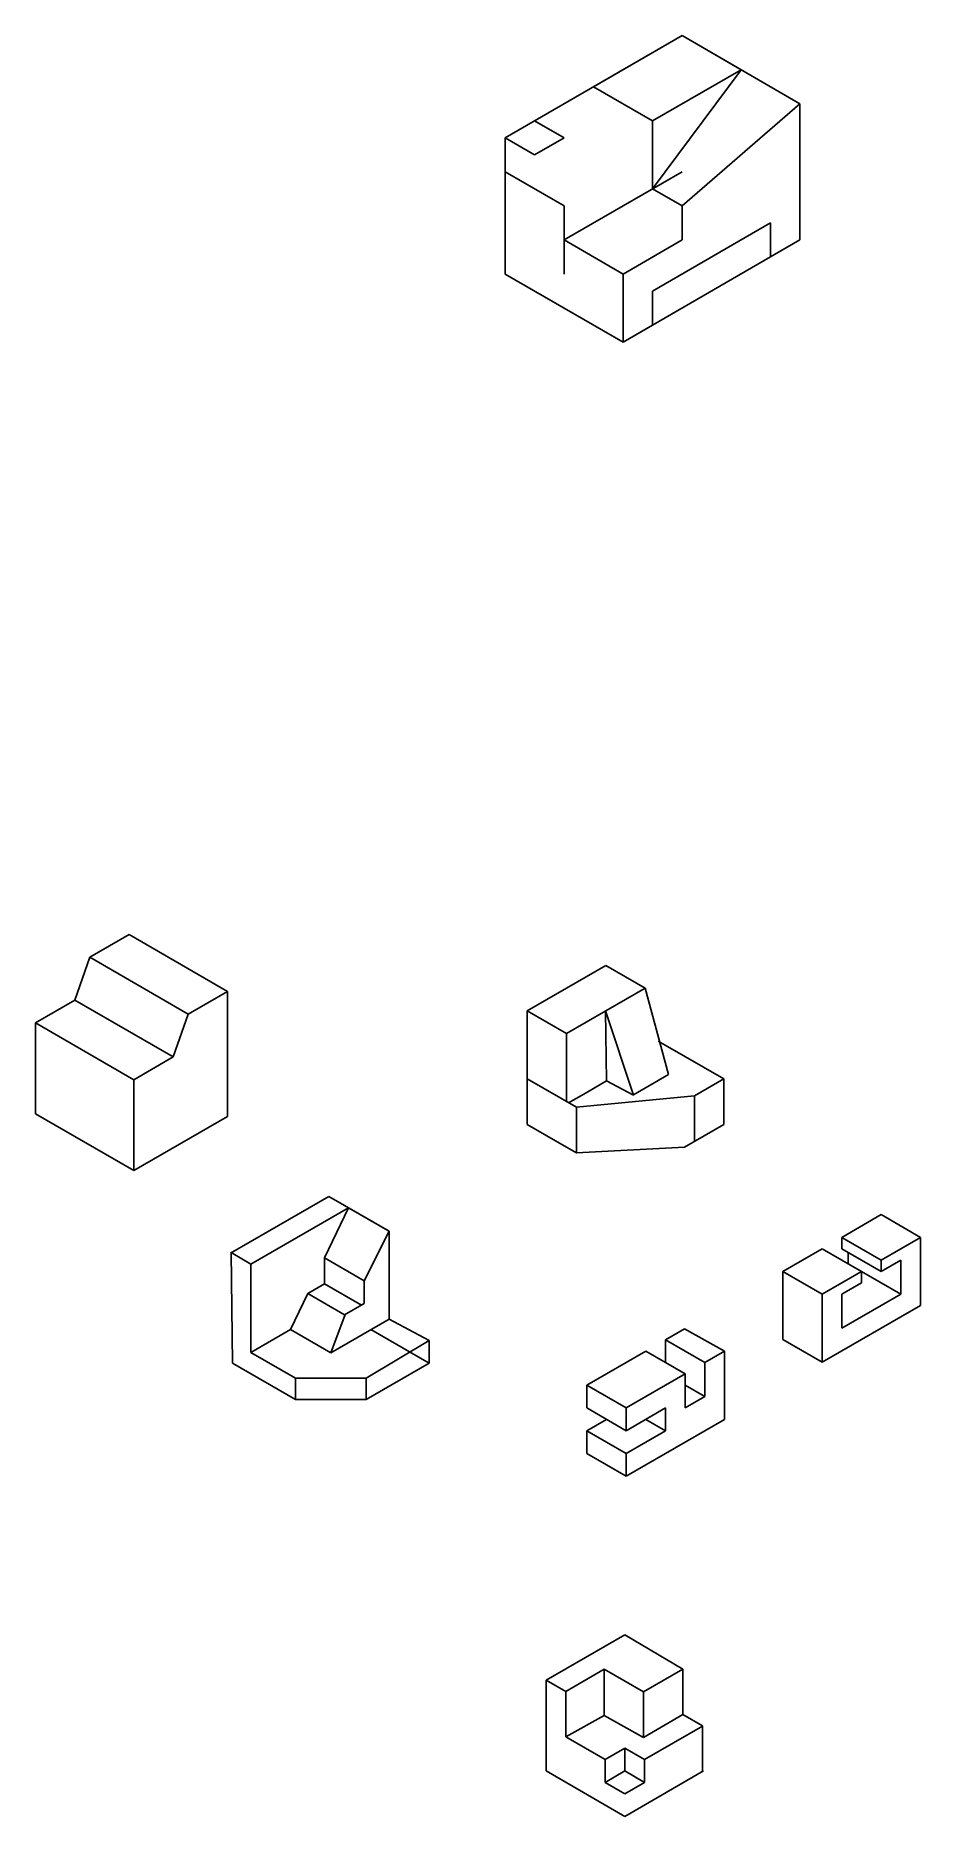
# Model space of a CAD drawing. Header units: millimetres. Extents: x 3204 to 3594, y 351 to 1135.
import ezdxf

# ---------------------------------------------------------------- set-up
doc = ezdxf.new("R2010")
doc.units = ezdxf.units.MM

msp = doc.modelspace()

# ---------------------------------------------------------------- linework, layer by layer
for p, q in [((3488.94, 1134.79), (3411, 1089.79)), ((3488.94, 1134.79), (3449.97, 1112.29)), ((3540.9, 1104.79), (3488.94, 1134.79)), ((3488.94, 1134.79), (3514.92, 1119.79)), ((3514.92, 1119.79), (3475.95, 1067.29)), ((3475.95, 1097.29), (3514.92, 1119.79)), ((3449.97, 1112.29), (3475.95, 1097.29)), ((3488.94, 1059.79), (3540.9, 1104.79)), ((3540.9, 1044.79), (3540.9, 1104.79)), ((3436.98, 1089.79), (3423.99, 1097.29)), ((3475.95, 1097.29), (3475.95, 1067.29)), ((3411, 1089.79), (3411, 1029.79)), ((3411, 1089.79), (3423.99, 1082.29)), ((3423.99, 1082.29), (3436.98, 1089.79)), ((3411, 1029.79), (3411, 1074.79)), ((3411, 1074.79), (3436.98, 1059.79)), ((3436.98, 1044.79), (3488.94, 1074.79)), ((3488.94, 1059.79), (3475.95, 1067.29)), ((3436.98, 1059.79), (3436.98, 1029.79)), ((3488.94, 1044.79), (3488.94, 1059.79)), ((3475.95, 1022.29), (3527.91, 1052.29)), ((3527.91, 1052.29), (3527.91, 1037.29)), ((3462.96, 1029.79), (3436.98, 1044.79)), ((3462.96, 999.79), (3540.9, 1044.79)), ((3462.96, 1029.79), (3488.94, 1044.79)), ((3411, 1029.79), (3462.96, 999.79)), ((3462.96, 999.79), (3462.96, 1029.79)), ((3475.95, 1007.29), (3475.95, 1022.29)), ((3462.96, 999.79), (3475.95, 1007.29)), ((3245.48, 738.9), (3228.16, 728.9)), ((3288.78, 713.9), (3245.48, 738.9)), ((3221.61, 710), (3228.16, 728.9)), ((3228.16, 728.9), (3271.46, 703.9)), ((3420.76, 705.33), (3455.4, 725.33)), ((3455.4, 725.33), (3472.72, 715.33)), ((3271.46, 703.9), (3288.78, 713.9)), ((3288.78, 713.9), (3288.78, 658.78)), ((3472.72, 715.33), (3446.74, 700.33)), ((3472.72, 715.33), (3483.01, 677.25)), ((3204.29, 700), (3221.61, 710)), ((3221.61, 710), (3264.92, 685)), ((3247.6, 675), (3204.29, 700)), ((3204.29, 700), (3204.29, 660)), ((3264.92, 685), (3271.46, 703.9)), ((3420.76, 675.33), (3420.76, 705.33)), ((3420.76, 705.33), (3438.08, 695.33)), ((3438.08, 695.33), (3446.74, 700.33)), ((3467.63, 668.12), (3455.29, 705.27)), ((3455.29, 705.27), (3455.76, 674.46)), ((3438.08, 695.33), (3438.08, 665.33)), ((3481.56, 690.23), (3478.46, 692.02)), ((3507.37, 675.33), (3481.56, 690.23)), ((3247.6, 675), (3264.92, 685)), ((3247.6, 635), (3247.6, 675)), ((3420.76, 675.33), (3442.41, 662.83)), ((3420.76, 675.33), (3420.76, 655.33)), ((3446.74, 669.25), (3455.76, 674.46)), ((3455.76, 674.46), (3467.63, 668.12)), ((3483.01, 677.25), (3467.51, 668.3)), ((3494.38, 667.83), (3507.37, 675.33)), ((3507.37, 675.33), (3494.38, 667.83)), ((3507.37, 675.33), (3507.37, 655.33)), ((3446.74, 669.25), (3439.02, 664.79)), ((3442.41, 662.83), (3494.38, 667.83)), ((3494.38, 667.83), (3494.38, 647.83)), ((3204.29, 660), (3247.6, 635)), ((3247.6, 635), (3288.78, 658.78)), ((3442.41, 662.83), (3442.41, 645.33)), ((3442.41, 642.83), (3442.41, 662.83)), ((3420.76, 655.33), (3438.08, 645.33)), ((3420.76, 655.33), (3438.08, 645.33)), ((3507.37, 655.33), (3490.05, 645.33)), ((3438.08, 645.33), (3442.41, 642.83)), ((3442.41, 642.83), (3490.05, 645.33)), ((3290.1, 598.62), (3333.4, 623.62)), ((3333.4, 623.62), (3359.94, 608.3)), ((3299.12, 593.83), (3342.06, 618.62)), ((3342.06, 618.62), (3331.57, 596.52)), ((3342.06, 618.62), (3359.38, 608.62)), ((3559.27, 605.57), (3576.59, 615.57)), ((3576.59, 615.57), (3593.91, 605.57)), ((3359.94, 608.3), (3349.03, 586.43)), ((3359.94, 569.58), (3359.94, 608.3)), ((3576.59, 595.57), (3559.27, 605.57)), ((3559.27, 600.57), (3559.27, 605.57)), ((3593.91, 605.57), (3576.59, 595.57)), ((3593.91, 575.57), (3593.91, 605.57)), ((3593.91, 605.57), (3593.91, 590.57)), ((3299.12, 593.83), (3290.46, 598.83)), ((3290.46, 598.83), (3290.96, 550.17)), ((3331.57, 596.52), (3349.03, 586.43)), ((3331.57, 596.52), (3331.57, 585.13)), ((3533.29, 590.57), (3550.61, 600.57)), ((3550.61, 600.57), (3567.93, 590.57)), ((3576.59, 590.57), (3559.27, 600.57)), ((3562.18, 593.84), (3562.18, 598.84)), ((3299.12, 593.83), (3299.12, 554.89)), ((3533.29, 560.57), (3533.29, 590.57)), ((3550.61, 580.57), (3533.29, 590.57)), ((3567.93, 590.57), (3550.61, 580.57)), ((3567.93, 590.57), (3567.93, 585.57)), ((3585.25, 580.57), (3567.93, 590.57)), ((3576.59, 595.57), (3576.59, 590.57)), ((3576.59, 590.57), (3585.25, 595.57)), ((3585.25, 595.57), (3585.25, 580.57)), ((3324.11, 580.82), (3316.58, 564.96)), ((3324.11, 580.82), (3331.57, 585.13)), ((3340.37, 571.43), (3324.11, 580.82)), ((3331.57, 585.13), (3347.83, 575.74)), ((3349.03, 586.43), (3349.03, 576.43)), ((3550.61, 580.57), (3550.61, 550.57)), ((3567.93, 585.57), (3559.27, 580.57)), ((3559.27, 580.57), (3559.27, 565.57)), ((3585.25, 580.57), (3576.59, 575.57)), ((3349.03, 576.43), (3340.37, 571.43)), ((3550.61, 550.57), (3593.91, 575.57)), ((3559.27, 565.57), (3576.59, 575.57)), ((3299.12, 554.89), (3316.58, 564.96)), ((3334.26, 554.76), (3316.58, 564.96)), ((3340.55, 571.54), (3334.26, 554.76)), ((3359.94, 569.58), (3334.26, 554.76)), ((3334.26, 554.76), (3359.94, 569.58)), ((3351.94, 564.96), (3377.56, 550.17)), ((3359.94, 569.58), (3377.56, 560.14)), ((3490, 565.21), (3481.7, 560.42)), ((3490, 565.21), (3507.69, 555.42)), ((3377.56, 560.17), (3349.85, 543.6)), ((3377.56, 550.17), (3377.56, 560.17)), ((3499.03, 550.42), (3481.7, 560.42)), ((3481.7, 560.42), (3481.7, 550.42)), ((3550.61, 550.57), (3533.29, 560.57)), ((3290.96, 550.17), (3290.96, 550.17)), ((3318.67, 534.17), (3290.96, 550.17)), ((3299.12, 554.89), (3318.67, 543.6)), ((3377.56, 550.17), (3349.85, 534.17)), ((3447.06, 540.42), (3473.04, 555.42)), ((3473.04, 555.42), (3490.36, 545.42)), ((3507.69, 555.42), (3499.03, 550.42)), ((3499.03, 550.42), (3499.03, 535.42)), ((3507.69, 525.42), (3507.69, 555.42)), ((3318.67, 534.17), (3318.67, 543.6)), ((3318.67, 543.6), (3349.85, 543.6)), ((3349.85, 543.6), (3349.85, 534.17)), ((3490.36, 545.42), (3464.38, 530.42)), ((3490.36, 545.42), (3490.36, 530.42)), ((3310.58, 538.61), (3310.58, 538.61)), ((3318.67, 534.17), (3318.67, 534.17)), ((3318.67, 534.17), (3349.85, 534.17)), ((3447.06, 540.42), (3464.38, 530.42)), ((3447.06, 540.42), (3447.06, 530.42)), ((3499.03, 535.42), (3490.36, 540.42)), ((3490.36, 530.42), (3499.03, 535.42)), ((3464.38, 520.42), (3447.06, 530.42)), ((3464.38, 530.42), (3464.38, 520.42)), ((3481.7, 530.42), (3464.38, 520.42)), ((3481.7, 520.42), (3481.7, 530.42)), ((3447.06, 520.42), (3455.72, 525.42)), ((3447.06, 510.42), (3447.06, 520.42)), ((3447.06, 520.42), (3464.38, 510.42)), ((3464.38, 500.42), (3507.69, 525.42)), ((3464.38, 510.42), (3481.7, 520.42)), ((3481.7, 520.42), (3473.04, 525.42)), ((3464.38, 500.42), (3447.06, 510.42)), ((3464.38, 510.42), (3464.38, 500.42)), ((3429.12, 410.57), (3463.76, 430.57)), ((3463.76, 430.57), (3489.32, 415.38)), ((3429.12, 370.57), (3429.12, 410.57)), ((3429.12, 410.57), (3437.78, 405.57)), ((3454.68, 415.38), (3437.78, 405.57)), ((3472, 405.38), (3454.68, 415.38)), ((3454.68, 415.38), (3454.68, 395.02)), ((3489.32, 415.38), (3472, 405.38)), ((3489.32, 395.38), (3489.32, 415.38)), ((3437.78, 405.57), (3437.78, 385.57)), ((3472, 405.38), (3472, 385.29)), ((3454.68, 395.02), (3437.78, 385.57)), ((3472, 385.29), (3454.68, 395.02)), ((3472, 385.29), (3489.32, 395.38)), ((3497.98, 390.38), (3489.32, 395.38)), ((3437.78, 385.57), (3455.1, 375.57)), ((3472.42, 375.57), (3497.98, 390.34)), ((3497.98, 390.38), (3497.98, 370.38)), ((3455.1, 375.57), (3463.76, 380.57)), ((3463.76, 380.57), (3472.42, 375.57)), ((3463.76, 380.57), (3463.76, 375.57)), ((3463.76, 350.57), (3429.12, 370.57)), ((3455.1, 365.57), (3455.1, 375.57)), ((3463.76, 370.57), (3455.1, 365.57)), ((3463.76, 375.57), (3463.76, 370.57)), ((3463.76, 350.57), (3498.4, 370.57)), ((3463.76, 370.57), (3472.42, 365.57)), ((3472.42, 375.57), (3472.42, 365.57)), ((3463.76, 360.57), (3455.1, 365.57)), ((3472.42, 365.57), (3463.76, 360.57))]:
    msp.add_line(p, q)

doc.saveas('drawing.dxf')
